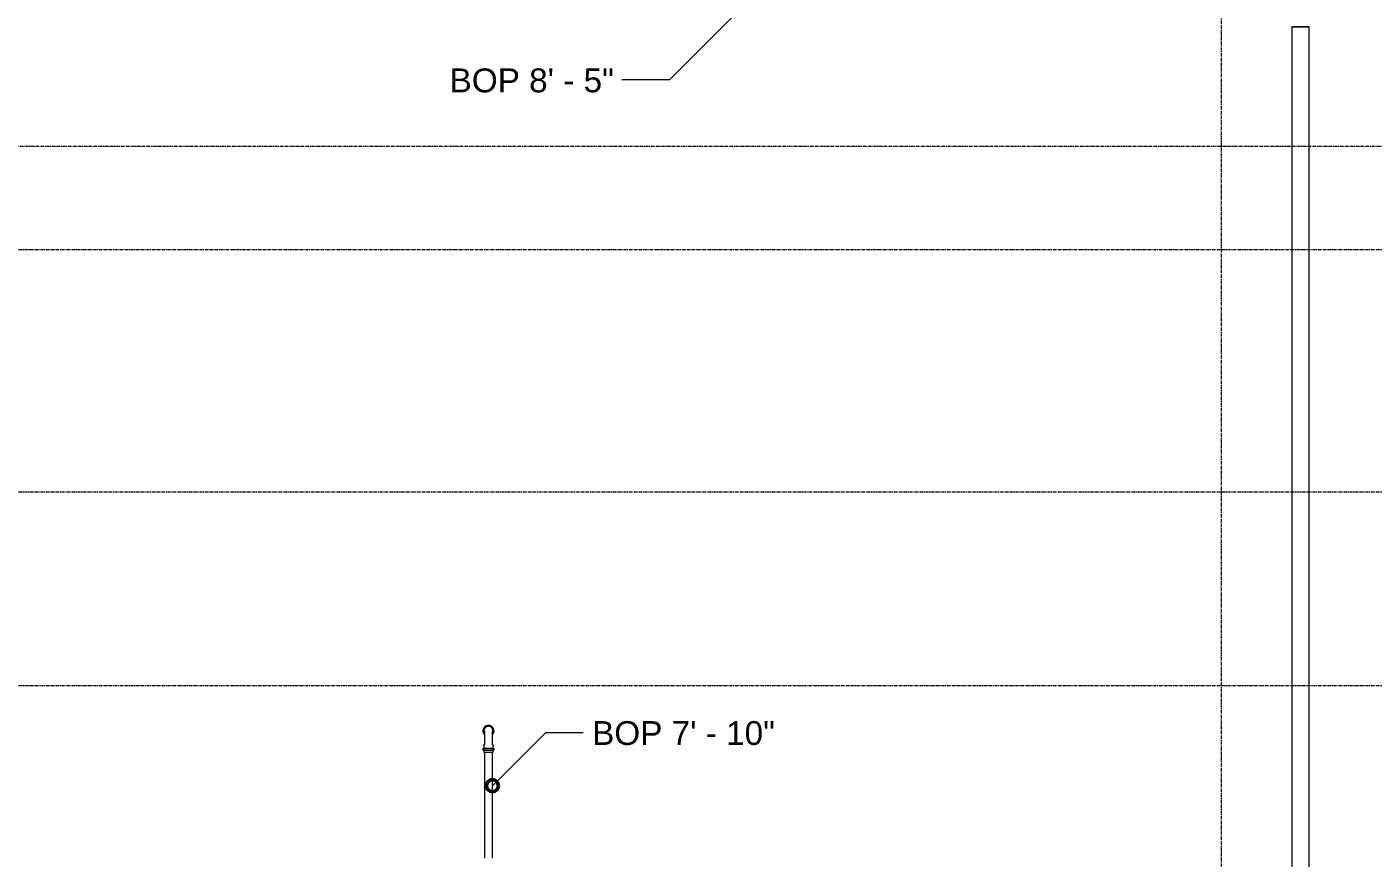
# Model space of a CAD drawing. Header units: inches. Extents: x -3679 to 241, y -496 to 1784.
# Drawn here: x -3279.2 to -3057, y 711.5 to 848.8 of the extents above; entities that cross this region are included whole.
import ezdxf

# ---------------------------------------------------------------- set-up
doc = ezdxf.new("R2010")
doc.units = ezdxf.units.IN
doc.header["$MEASUREMENT"] = 0
doc.linetypes.add('Grid Line', pattern=[0.875, 0.5, -0.125, 0.125, -0.125])
for name, color, linetype, lineweight in [('G-ANNO-DIMS', 251, 'Continuous', 9), ('P-PIPE', 1, 'Continuous', 9), ('P-PIPE-CNTR', 1, 'Continuous', 9), ('S-GRID', 8, 'Continuous', 9)]:
    doc.layers.add(name, color=color, linetype=linetype, lineweight=lineweight)
doc.styles.add('Arial', font='arial.ttf', dxfattribs={"height": 3.934132})

# ---------------------------------------------------------------- blocks, each defined once
blk = doc.blocks.new('Victaulic-VicPress316-Elbow 90-45deg Style P568_P571 - Standard-V2-SECOND LEVEL')
at = {"layer": 'P-PIPE'}
for p, q in [((-3203.81, 730.05), (-3203.81, 729.6)), ((-3203.05, 729.6), (-3203.81, 729.6)), ((-3203.81, 729.31), (-3203.81, 728.97)), ((-3203.05, 729.31), (-3203.81, 729.31)), ((-3203.81, 728.97), (-3203.05, 728.97)), ((-3203.7, 731.1), (-3203.7, 730.2)), ((-3202.28, 729.6), (-3203.05, 729.6)), ((-3202.28, 729.31), (-3203.05, 729.31)), ((-3203.05, 728.97), (-3202.28, 728.97)), ((-3202.39, 730.21), (-3202.39, 731.1)), ((-3202.28, 729.6), (-3202.28, 730.05)), ((-3202.28, 728.97), (-3202.28, 729.31))]:
    blk.add_line(p, q, dxfattribs=at)
at = {"layer": 'P-PIPE', "flags": 128}
for points in [[(-3203.05, 733.4), (-3203.08, 733.4), (-3203.12, 733.4), (-3203.16, 733.4), (-3203.19, 733.39), (-3203.23, 733.38), (-3203.26, 733.38), (-3203.3, 733.37), (-3203.33, 733.36), (-3203.37, 733.34), (-3203.4, 733.33), (-3203.43, 733.32), (-3203.47, 733.3), (-3203.5, 733.28), (-3203.53, 733.26), (-3203.56, 733.24), (-3203.59, 733.22), (-3203.62, 733.2), (-3203.65, 733.18), (-3203.67, 733.15), (-3203.7, 733.13), (-3203.73, 733.1), (-3203.75, 733.07), (-3203.77, 733.04), (-3203.79, 733.01), (-3203.81, 732.98), (-3203.83, 732.95), (-3203.85, 732.92), (-3203.87, 732.89), (-3203.88, 732.85), (-3203.9, 732.82), (-3203.91, 732.79), (-3203.92, 732.75), (-3203.93, 732.72), (-3203.94, 732.68), (-3203.94, 732.65), (-3203.95, 732.61), (-3203.95, 732.57), (-3203.96, 732.54), (-3203.96, 732.5), (-3203.96, 732.46), (-3203.96, 732.43), (-3203.95, 732.39), (-3203.95, 732.35), (-3203.94, 732.32), (-3203.93, 732.28), (-3203.93, 732.25), (-3203.91, 732.21), (-3203.9, 732.18), (-3203.89, 732.14), (-3203.88, 732.11), (-3203.86, 732.08), (-3203.84, 732.05), (-3203.82, 732.01), (-3203.8, 731.98), (-3203.78, 731.95), (-3203.76, 731.92), (-3203.74, 731.9), (-3203.71, 731.87)], [(-3202.39, 731.86), (-3202.37, 731.88), (-3202.34, 731.91), (-3202.32, 731.94), (-3202.3, 731.97), (-3202.28, 732), (-3202.26, 732.03), (-3202.24, 732.06), (-3202.23, 732.09), (-3202.21, 732.13), (-3202.2, 732.16), (-3202.18, 732.19), (-3202.17, 732.23), (-3202.16, 732.26), (-3202.15, 732.3), (-3202.15, 732.33), (-3202.14, 732.37), (-3202.14, 732.41), (-3202.14, 732.44), (-3202.13, 732.48), (-3202.13, 732.52), (-3202.14, 732.55), (-3202.14, 732.59), (-3202.14, 732.63), (-3202.15, 732.66), (-3202.16, 732.7), (-3202.17, 732.73), (-3202.18, 732.77), (-3202.19, 732.8), (-3202.2, 732.84), (-3202.22, 732.87), (-3202.23, 732.9), (-3202.25, 732.93), (-3202.27, 732.97), (-3202.29, 733), (-3202.31, 733.03), (-3202.33, 733.06), (-3202.35, 733.08), (-3202.38, 733.11), (-3202.4, 733.14), (-3202.43, 733.16), (-3202.46, 733.19), (-3202.49, 733.21), (-3202.51, 733.23), (-3202.55, 733.25), (-3202.58, 733.27), (-3202.61, 733.29), (-3202.64, 733.31), (-3202.67, 733.32), (-3202.71, 733.34), (-3202.74, 733.35), (-3202.78, 733.36), (-3202.81, 733.37), (-3202.85, 733.38), (-3202.88, 733.39), (-3202.92, 733.39), (-3202.95, 733.4), (-3202.99, 733.4), (-3203.03, 733.4), (-3203.05, 733.4)], [(-3203.05, 733.26), (-3203.08, 733.26), (-3203.11, 733.25), (-3203.14, 733.25), (-3203.17, 733.25), (-3203.2, 733.24), (-3203.23, 733.23), (-3203.26, 733.23), (-3203.29, 733.22), (-3203.32, 733.21), (-3203.34, 733.2), (-3203.37, 733.18), (-3203.4, 733.17), (-3203.43, 733.16), (-3203.45, 733.14), (-3203.48, 733.12), (-3203.5, 733.1), (-3203.53, 733.09), (-3203.55, 733.07), (-3203.57, 733.05), (-3203.6, 733.02), (-3203.62, 733), (-3203.64, 732.98), (-3203.66, 732.95), (-3203.67, 732.93), (-3203.69, 732.9), (-3203.71, 732.88), (-3203.72, 732.85), (-3203.74, 732.82), (-3203.75, 732.8), (-3203.76, 732.77), (-3203.77, 732.74), (-3203.78, 732.71), (-3203.79, 732.68), (-3203.8, 732.65), (-3203.8, 732.62), (-3203.81, 732.59), (-3203.81, 732.56), (-3203.81, 732.53), (-3203.81, 732.5), (-3203.81, 732.47), (-3203.81, 732.44), (-3203.81, 732.41), (-3203.8, 732.38), (-3203.8, 732.35), (-3203.79, 732.32), (-3203.78, 732.29), (-3203.78, 732.26), (-3203.77, 732.23), (-3203.76, 732.2), (-3203.74, 732.17), (-3203.73, 732.14), (-3203.72, 732.12), (-3203.7, 732.1)], [(-3203.7, 732.49), (-3203.7, 732.49), (-3203.7, 732.49), (-3203.7, 732.48), (-3203.7, 732.47), (-3203.7, 732.46), (-3203.7, 732.45), (-3203.7, 732.44), (-3203.7, 732.42), (-3203.7, 732.4), (-3203.7, 732.38), (-3203.7, 732.36), (-3203.7, 732.33), (-3203.7, 732.31), (-3203.7, 732.28), (-3203.7, 732.25), (-3203.7, 732.21), (-3203.7, 732.18), (-3203.7, 732.14), (-3203.7, 732.11), (-3203.7, 732.07), (-3203.7, 732.03), (-3203.7, 731.98), (-3203.7, 731.94), (-3203.7, 731.9), (-3203.7, 731.85), (-3203.7, 731.8), (-3203.7, 731.75), (-3203.7, 731.7), (-3203.7, 731.65), (-3203.7, 731.6), (-3203.7, 731.55), (-3203.7, 731.5), (-3203.7, 731.44), (-3203.7, 731.39), (-3203.7, 731.33), (-3203.7, 731.28), (-3203.7, 731.22), (-3203.7, 731.17), (-3203.7, 731.11), (-3203.7, 731.1)], [(-3202.39, 732.1), (-3202.37, 732.13), (-3202.36, 732.16), (-3202.34, 732.18), (-3202.33, 732.21), (-3202.32, 732.24), (-3202.31, 732.27), (-3202.3, 732.3), (-3202.3, 732.33), (-3202.29, 732.36), (-3202.29, 732.39), (-3202.28, 732.42), (-3202.28, 732.45), (-3202.28, 732.48), (-3202.28, 732.51), (-3202.28, 732.54), (-3202.28, 732.57), (-3202.29, 732.6), (-3202.29, 732.63), (-3202.3, 732.66), (-3202.31, 732.69), (-3202.32, 732.72), (-3202.33, 732.75), (-3202.34, 732.78), (-3202.35, 732.81), (-3202.36, 732.84), (-3202.38, 732.86), (-3202.39, 732.89), (-3202.41, 732.92), (-3202.43, 732.94), (-3202.44, 732.97), (-3202.46, 732.99), (-3202.48, 733.01), (-3202.51, 733.03), (-3202.53, 733.06), (-3202.55, 733.08), (-3202.58, 733.09), (-3202.6, 733.11), (-3202.62, 733.13), (-3202.65, 733.15), (-3202.68, 733.16), (-3202.7, 733.18), (-3202.73, 733.19), (-3202.76, 733.2), (-3202.79, 733.21), (-3202.82, 733.22), (-3202.85, 733.23), (-3202.88, 733.24), (-3202.91, 733.24), (-3202.94, 733.25), (-3202.97, 733.25), (-3203, 733.26), (-3203.03, 733.26), (-3203.05, 733.26)], [(-3202.39, 731.1), (-3202.39, 731.15), (-3202.39, 731.21), (-3202.39, 731.26), (-3202.39, 731.32), (-3202.39, 731.37), (-3202.39, 731.43), (-3202.39, 731.48), (-3202.39, 731.54), (-3202.39, 731.59), (-3202.39, 731.64), (-3202.39, 731.69), (-3202.39, 731.74), (-3202.39, 731.79), (-3202.39, 731.84), (-3202.39, 731.88), (-3202.39, 731.93), (-3202.39, 731.97), (-3202.39, 732.02), (-3202.39, 732.06), (-3202.39, 732.1), (-3202.39, 732.13), (-3202.39, 732.17), (-3202.39, 732.21), (-3202.39, 732.24), (-3202.39, 732.27), (-3202.39, 732.3), (-3202.39, 732.33), (-3202.39, 732.35), (-3202.39, 732.37), (-3202.39, 732.4), (-3202.39, 732.41), (-3202.39, 732.43), (-3202.39, 732.45), (-3202.39, 732.46), (-3202.39, 732.47), (-3202.39, 732.48), (-3202.39, 732.48), (-3202.39, 732.49), (-3202.39, 732.49), (-3202.39, 732.49)], [(-3203.81, 729.31), (-3203.82, 729.31), (-3203.82, 729.31), (-3203.83, 729.31), (-3203.84, 729.31), (-3203.84, 729.31), (-3203.85, 729.31), (-3203.85, 729.31), (-3203.86, 729.32), (-3203.86, 729.32), (-3203.87, 729.32), (-3203.87, 729.32), (-3203.88, 729.32), (-3203.88, 729.33), (-3203.89, 729.33), (-3203.89, 729.33), (-3203.9, 729.34), (-3203.9, 729.34), (-3203.91, 729.34), (-3203.91, 729.35), (-3203.92, 729.35), (-3203.92, 729.36), (-3203.92, 729.36), (-3203.93, 729.37), (-3203.93, 729.37), (-3203.93, 729.38), (-3203.94, 729.38), (-3203.94, 729.39), (-3203.94, 729.39), (-3203.95, 729.4), (-3203.95, 729.4), (-3203.95, 729.41), (-3203.95, 729.41), (-3203.95, 729.42), (-3203.95, 729.42), (-3203.96, 729.43), (-3203.96, 729.44), (-3203.96, 729.44), (-3203.96, 729.45), (-3203.96, 729.45), (-3203.96, 729.46), (-3203.96, 729.46), (-3203.96, 729.47), (-3203.96, 729.48), (-3203.96, 729.48), (-3203.95, 729.49), (-3203.95, 729.49), (-3203.95, 729.5), (-3203.95, 729.5), (-3203.95, 729.51), (-3203.94, 729.51), (-3203.94, 729.52), (-3203.94, 729.52), (-3203.94, 729.53), (-3203.93, 729.53), (-3203.93, 729.54), (-3203.93, 729.54), (-3203.92, 729.55), (-3203.92, 729.55), (-3203.92, 729.56), (-3203.91, 729.56), (-3203.91, 729.57), (-3203.9, 729.57), (-3203.9, 729.57), (-3203.89, 729.58), (-3203.89, 729.58), (-3203.88, 729.58), (-3203.88, 729.58), (-3203.87, 729.59), (-3203.87, 729.59), (-3203.86, 729.59), (-3203.86, 729.59), (-3203.85, 729.59), (-3203.84, 729.6), (-3203.84, 729.6), (-3203.83, 729.6), (-3203.83, 729.6), (-3203.82, 729.6), (-3203.82, 729.6), (-3203.81, 729.6)], [(-3203.81, 730.05), (-3203.81, 730.06), (-3203.81, 730.07), (-3203.81, 730.08), (-3203.81, 730.09), (-3203.81, 730.11), (-3203.8, 730.12), (-3203.8, 730.13), (-3203.8, 730.14), (-3203.8, 730.15), (-3203.79, 730.16), (-3203.79, 730.17), (-3203.78, 730.18), (-3203.78, 730.19), (-3203.77, 730.2), (-3203.76, 730.2), (-3203.76, 730.21), (-3203.75, 730.22), (-3203.74, 730.23), (-3203.74, 730.24), (-3203.73, 730.25), (-3203.72, 730.25), (-3203.71, 730.26), (-3203.71, 730.27), (-3203.7, 730.27)], [(-3203.05, 729.6), (-3203.08, 729.6), (-3203.11, 729.6), (-3203.14, 729.6), (-3203.17, 729.6), (-3203.2, 729.6), (-3203.23, 729.6), (-3203.26, 729.6), (-3203.29, 729.6), (-3203.32, 729.6), (-3203.34, 729.6), (-3203.37, 729.6), (-3203.4, 729.6), (-3203.43, 729.6), (-3203.45, 729.6), (-3203.48, 729.6), (-3203.5, 729.6), (-3203.53, 729.6), (-3203.55, 729.6), (-3203.57, 729.6), (-3203.6, 729.6), (-3203.62, 729.6), (-3203.64, 729.6), (-3203.66, 729.6), (-3203.67, 729.6), (-3203.69, 729.6), (-3203.71, 729.6), (-3203.72, 729.6), (-3203.74, 729.6), (-3203.75, 729.6), (-3203.76, 729.6), (-3203.77, 729.6), (-3203.78, 729.6), (-3203.79, 729.6), (-3203.8, 729.6), (-3203.8, 729.6), (-3203.81, 729.6), (-3203.81, 729.6), (-3203.81, 729.6), (-3203.81, 729.6), (-3203.81, 729.6)], [(-3203.81, 729.6), (-3203.81, 729.6), (-3203.81, 729.6), (-3203.81, 729.6), (-3203.8, 729.6), (-3203.8, 729.6), (-3203.79, 729.6), (-3203.78, 729.6), (-3203.77, 729.6)], [(-3203.77, 729.31), (-3203.78, 729.31), (-3203.79, 729.31), (-3203.8, 729.31), (-3203.8, 729.31), (-3203.81, 729.31), (-3203.81, 729.31), (-3203.81, 729.31), (-3203.81, 729.31), (-3203.81, 729.31)], [(-3203.81, 729.31), (-3203.81, 729.31), (-3203.81, 729.31), (-3203.81, 729.31), (-3203.8, 729.31), (-3203.8, 729.31), (-3203.79, 729.31), (-3203.78, 729.31), (-3203.77, 729.31), (-3203.76, 729.31), (-3203.75, 729.31), (-3203.74, 729.31), (-3203.73, 729.31), (-3203.71, 729.31), (-3203.7, 729.31), (-3203.68, 729.31), (-3203.66, 729.31), (-3203.64, 729.31), (-3203.62, 729.31), (-3203.6, 729.31), (-3203.58, 729.31), (-3203.56, 729.31), (-3203.53, 729.31), (-3203.51, 729.31), (-3203.49, 729.31), (-3203.46, 729.31), (-3203.43, 729.31), (-3203.41, 729.31), (-3203.38, 729.31), (-3203.35, 729.31), (-3203.32, 729.31), (-3203.29, 729.31), (-3203.27, 729.31), (-3203.24, 729.31), (-3203.21, 729.31), (-3203.18, 729.31), (-3203.15, 729.31), (-3203.12, 729.31), (-3203.08, 729.31), (-3203.05, 729.31), (-3203.05, 729.31)], [(-3202.28, 729.6), (-3202.28, 729.6), (-3202.28, 729.6), (-3202.29, 729.6), (-3202.29, 729.6), (-3202.29, 729.6), (-3202.3, 729.6), (-3202.31, 729.6), (-3202.32, 729.6), (-3202.33, 729.6), (-3202.34, 729.6), (-3202.35, 729.6), (-3202.37, 729.6), (-3202.38, 729.6), (-3202.4, 729.6), (-3202.41, 729.6), (-3202.43, 729.6), (-3202.45, 729.6), (-3202.47, 729.6), (-3202.49, 729.6), (-3202.51, 729.6), (-3202.53, 729.6), (-3202.56, 729.6), (-3202.58, 729.6), (-3202.61, 729.6), (-3202.63, 729.6), (-3202.66, 729.6), (-3202.68, 729.6), (-3202.71, 729.6), (-3202.74, 729.6), (-3202.77, 729.6), (-3202.8, 729.6), (-3202.83, 729.6), (-3202.86, 729.6), (-3202.89, 729.6), (-3202.92, 729.6), (-3202.95, 729.6), (-3202.98, 729.6), (-3203.01, 729.6), (-3203.04, 729.6), (-3203.05, 729.6)], [(-3203.05, 729.31), (-3203.02, 729.31), (-3202.98, 729.31), (-3202.95, 729.31), (-3202.92, 729.31), (-3202.89, 729.31), (-3202.86, 729.31), (-3202.83, 729.31), (-3202.8, 729.31), (-3202.78, 729.31), (-3202.75, 729.31), (-3202.72, 729.31), (-3202.69, 729.31), (-3202.67, 729.31), (-3202.64, 729.31), (-3202.61, 729.31), (-3202.59, 729.31), (-3202.56, 729.31), (-3202.54, 729.31), (-3202.52, 729.31), (-3202.5, 729.31), (-3202.48, 729.31), (-3202.46, 729.31), (-3202.44, 729.31), (-3202.42, 729.31), (-3202.4, 729.31), (-3202.39, 729.31), (-3202.37, 729.31), (-3202.36, 729.31), (-3202.34, 729.31), (-3202.33, 729.31), (-3202.32, 729.31), (-3202.31, 729.31), (-3202.3, 729.31), (-3202.3, 729.31), (-3202.29, 729.31), (-3202.29, 729.31), (-3202.28, 729.31), (-3202.28, 729.31), (-3202.28, 729.31), (-3202.28, 729.31)], [(-3202.39, 730.27), (-3202.38, 730.26), (-3202.37, 730.26), (-3202.36, 730.25), (-3202.36, 730.24), (-3202.35, 730.23), (-3202.34, 730.22), (-3202.33, 730.22), (-3202.33, 730.21), (-3202.32, 730.2), (-3202.32, 730.19), (-3202.31, 730.18), (-3202.31, 730.17), (-3202.3, 730.16), (-3202.3, 730.15), (-3202.29, 730.14), (-3202.29, 730.13), (-3202.29, 730.12), (-3202.29, 730.11), (-3202.28, 730.1), (-3202.28, 730.09), (-3202.28, 730.07), (-3202.28, 730.06), (-3202.28, 730.05), (-3202.28, 730.05)], [(-3202.32, 729.6), (-3202.31, 729.6), (-3202.3, 729.6), (-3202.3, 729.6), (-3202.29, 729.6), (-3202.29, 729.6), (-3202.28, 729.6), (-3202.28, 729.6), (-3202.28, 729.6), (-3202.28, 729.6)], [(-3202.28, 729.31), (-3202.28, 729.31), (-3202.28, 729.31), (-3202.29, 729.31), (-3202.29, 729.31), (-3202.29, 729.31), (-3202.3, 729.31), (-3202.31, 729.31), (-3202.32, 729.31)], [(-3202.28, 729.6), (-3202.27, 729.6), (-3202.27, 729.6), (-3202.26, 729.6), (-3202.26, 729.6), (-3202.25, 729.6), (-3202.24, 729.6), (-3202.24, 729.59), (-3202.23, 729.59), (-3202.23, 729.59), (-3202.22, 729.59), (-3202.22, 729.59), (-3202.21, 729.58), (-3202.21, 729.58), (-3202.2, 729.58), (-3202.2, 729.57), (-3202.19, 729.57), (-3202.19, 729.57), (-3202.18, 729.56), (-3202.18, 729.56), (-3202.18, 729.56), (-3202.17, 729.55), (-3202.17, 729.55), (-3202.16, 729.54), (-3202.16, 729.54), (-3202.16, 729.53), (-3202.15, 729.53), (-3202.15, 729.52), (-3202.15, 729.52), (-3202.15, 729.51), (-3202.14, 729.51), (-3202.14, 729.5), (-3202.14, 729.5), (-3202.14, 729.49), (-3202.14, 729.48), (-3202.14, 729.48), (-3202.14, 729.47), (-3202.13, 729.47), (-3202.13, 729.46), (-3202.13, 729.46), (-3202.13, 729.45), (-3202.13, 729.44), (-3202.13, 729.44), (-3202.14, 729.43), (-3202.14, 729.43), (-3202.14, 729.42), (-3202.14, 729.42), (-3202.14, 729.41), (-3202.14, 729.4), (-3202.14, 729.4), (-3202.15, 729.39), (-3202.15, 729.39), (-3202.15, 729.38), (-3202.16, 729.38), (-3202.16, 729.37), (-3202.16, 729.37), (-3202.17, 729.36), (-3202.17, 729.36), (-3202.17, 729.35), (-3202.18, 729.35), (-3202.18, 729.35), (-3202.19, 729.34), (-3202.19, 729.34), (-3202.19, 729.34), (-3202.2, 729.33), (-3202.2, 729.33), (-3202.21, 729.33), (-3202.21, 729.32), (-3202.22, 729.32), (-3202.23, 729.32), (-3202.23, 729.32), (-3202.24, 729.32), (-3202.24, 729.31), (-3202.25, 729.31), (-3202.25, 729.31), (-3202.26, 729.31), (-3202.26, 729.31), (-3202.27, 729.31), (-3202.28, 729.31), (-3202.28, 729.31)]]:
    blk.add_lwpolyline(points, dxfattribs=at)

msp = doc.modelspace()

# ---------------------------------------------------------------- linework, layer by layer
at = {"layer": 'G-ANNO-DIMS'}
for p, q in [((-3161.12, 852.05), (-3173.15, 840.02)), ((-3173.15, 840.02), (-3181.04, 840.02)), ((-3202.39, 723.45), (-3193.59, 732.24)), ((-3193.59, 732.24), (-3187.43, 732.24))]:
    msp.add_line(p, q, dxfattribs=at)
at = {"layer": 'G-ANNO-DIMS', "lineweight": 50}
msp.add_circle((-3202.39, 723.45), 1, dxfattribs=at)
at = {"layer": 'P-PIPE'}
for p, q in [((-3070.43, 848.75), (-3070.43, 686.73)), ((-3070.43, 848.75), (-3068.28, 848.75)), ((-3070.24, 848.75), (-3070.39, 848.75)), ((-3070.01, 848.75), (-3070.24, 848.75)), ((-3069.72, 848.75), (-3070.01, 848.75)), ((-3069.37, 848.75), (-3069.72, 848.75)), ((-3068.63, 848.75), (-3069.37, 848.75)), ((-3068.28, 848.75), (-3068.63, 848.75)), ((-3067.98, 848.75), (-3068.28, 848.75)), ((-3068.28, 848.75), (-3067.56, 848.75)), ((-3067.75, 848.75), (-3067.98, 848.75)), ((-3067.61, 848.75), (-3067.75, 848.75)), ((-3067.56, 686.73), (-3067.56, 848.75)), ((-3203.7, 728.97), (-3203.7, 711.5)), ((-3202.39, 711.5), (-3202.39, 728.97))]:
    msp.add_line(p, q, dxfattribs=at)
at = {"layer": 'P-PIPE-CNTR'}
for p, q in [((-3203.05, 733.23), (-3203.05, 733.49)), ((-3204.05, 732.49), (-3203.78, 732.49)), ((-3202.31, 732.49), (-3202.05, 732.49))]:
    msp.add_line(p, q, dxfattribs=at)
at = {"layer": 'S-GRID', "linetype": 'Grid Line'}
for p, q in [((-3082, -484.26), (-3082, 1771.74)), ((228, 829), (-3666.39, 829)), ((-3666.39, 812), (228, 812)), ((-3666.39, 772), (228, 772)), ((-3666.39, 740), (228, 740))]:
    msp.add_line(p, q, dxfattribs=at)

# ---------------------------------------------------------------- block references
at = {"layer": 'P-PIPE'}
msp.add_blockref('Victaulic-VicPress316-Elbow 90-45deg Style P568_P571 - Standard-V2-SECOND LEVEL', (0, 0), dxfattribs=at)

# ---------------------------------------------------------------- texts
at = {"layer": 'G-ANNO-DIMS', "char_height": 3.9341, "attachment_point": 1, "line_spacing_factor": 0.938532, "style": 'Arial'}
for s, insert, width in [('BOP 8\' - 5"', (-3209.46, 841.89), 32.304), ('BOP 7\' - 10"', (-3185.93, 734.11), 35.952)]:
    msp.add_mtext(s, dxfattribs=dict(at, insert=insert, width=width))

doc.saveas('drawing.dxf')
